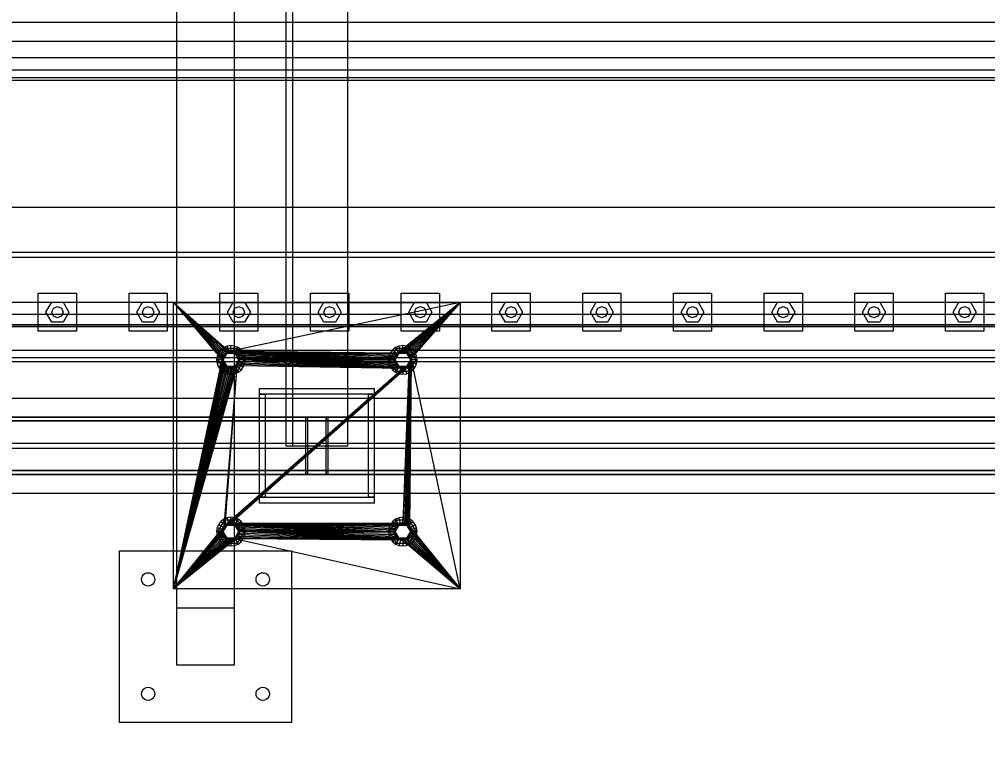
# Model space of a CAD drawing. Header units: millimetres. Extents: x -191664 to 191490, y -197311 to 10263.
# Drawn here: x 12325 to 13339, y -19073 to -18303 of the extents above; entities that cross this region are included whole.
import ezdxf

# ---------------------------------------------------------------- set-up
doc = ezdxf.new("R2010")
doc.units = ezdxf.units.MM
for name, color, linetype, lineweight in [('COTAS_INSTALACION_P', 30, 'Continuous', 0), ('COTAS_O', 1, 'Continuous', 0), ('superior_mezcladora', 7, 'Continuous', 0)]:
    doc.layers.add(name, color=color, linetype=linetype, lineweight=lineweight)
doc.dimstyles.new('PLANTA_100', dxfattribs={"dimtxt": 250, "dimasz": 150, "dimexe": 150, "dimexo": 80, "dimgap": 100, "dimtad": 1, "dimtih": 1, "dimtoh": 1, "dimdec": 1, "dimdsep": 46, "dimcen": 0.09, "dimclrd": 1, "dimclre": 1, "dimclrt": 1, "dimadec": 0, "dimazin": 0, "dimtfac": 1, "dimtdec": 4, "dimtofl": 0, "dimtmove": 0, "dimatfit": 3, "dimfxl": 1, "dimtolj": 1, "dimtzin": 0, "dimarcsym": 0})

# ---------------------------------------------------------------- blocks, each defined once
blk = doc.blocks.new('*D5')
at = {"layer": 'COTAS_INSTALACION_P', "color": 1, "lineweight": -2, "transparency": 16777216}
for p, q in [((-1000, -18080), (-1000, -25850)), ((60117.1, -18080), (60117.1, -25850)), ((-850, -25700), (59967.1, -25700))]:
    blk.add_line(p, q, dxfattribs=at)
at = {"layer": 'COTAS_INSTALACION_P', "color": 1, "transparency": 16777216}
for points in [[(-850, -25675), (-850, -25725), (-1000, -25700)], [(59967.1, -25675), (59967.1, -25725), (60117.1, -25700)]]:
    blk.add_solid(points, dxfattribs=at)
at = {"layer": 'Defpoints', "color": 0, "transparency": 16777216}
for p in [(-1000, -18000), (60117.1, -18000), (60117.1, -25700)]:
    blk.add_point(p, dxfattribs=at)
blk = doc.blocks.new('*D35')
at = {"layer": 'COTAS_O', "color": 1, "lineweight": -2, "transparency": 16777216}
for p, q in [((10569.5, -18730), (10569.5, -20100)), ((16769.5, -18730), (16769.5, -20100)), ((10719.5, -19950), (16619.5, -19950))]:
    blk.add_line(p, q, dxfattribs=at)
at = {"layer": 'COTAS_O', "color": 1, "transparency": 16777216}
for points in [[(10719.5, -19925), (10719.5, -19975), (10569.5, -19950)], [(16619.5, -19925), (16619.5, -19975), (16769.5, -19950)]]:
    blk.add_solid(points, dxfattribs=at)
at = {"layer": 'Defpoints', "color": 0, "transparency": 16777216}
for p in [(10569.5, -18650), (16769.5, -18650), (16769.5, -19950)]:
    blk.add_point(p, dxfattribs=at)

msp = doc.modelspace()

# ---------------------------------------------------------------- linework, layer by layer
at = {"layer": 'superior_mezcladora', "color": 8, "true_color": 0x667b86}
for p, q in [((12603.7, -17250), (12603.7, -18750)), ((12611.2, -18750), (12611.2, -17250)), ((12668.7, -18750), (12668.7, -17250)), ((10494.53, -18500), (16814.53, -18500)), ((10494.53, -18547.2), (16814.53, -18547.2)), ((16814.53, -18552.8), (10494.53, -18552.8)), ((16814.53, -18600), (10494.53, -18600)), ((12576.2, -18696), (12576.2, -18690)), ((12576.2, -18690), (12696.2, -18690)), ((12696.2, -18690), (12696.2, -18696)), ((10569.53, -18700), (16769.53, -18700)), ((12696.2, -18696), (12576.2, -18696)), ((12576.2, -18804), (12576.2, -18696)), ((12576.2, -18696), (12582.2, -18696)), ((12582.2, -18696), (12582.2, -18804)), ((12690.2, -18804), (12690.2, -18696)), ((12690.2, -18696), (12696.2, -18696)), ((12696.2, -18696), (12696.2, -18804)), ((12624.78, -18720), (10558.12, -18720)), ((10559.64, -18720), (12626.31, -18720)), ((10559.64, -18724), (12626.31, -18724)), ((12646.08, -18720), (10579.42, -18720)), ((12646.08, -18724), (10579.42, -18724)), ((10580.94, -18720), (12647.61, -18720)), ((12624.78, -18780), (12624.78, -18720)), ((12624.78, -18720), (12626.31, -18720)), ((14691.45, -18720), (12624.78, -18720)), ((12626.31, -18720), (12626.31, -18780)), ((12626.31, -18724), (12626.31, -18720)), ((12626.31, -18720), (12646.08, -18720)), ((12626.31, -18720), (14692.97, -18720)), ((12646.08, -18724), (12626.31, -18724)), ((12626.31, -18724), (14692.97, -18724)), ((12646.08, -18780), (12646.08, -18720)), ((12646.08, -18720), (12647.61, -18720)), ((12646.08, -18720), (12646.08, -18724)), ((14712.75, -18720), (12646.08, -18720)), ((14712.75, -18724), (12646.08, -18724)), ((12647.61, -18720), (12647.61, -18780)), ((12647.61, -18720), (14714.27, -18720)), ((10569.53, -18747.2), (16769.53, -18747.2)), ((16769.53, -18752.8), (10569.53, -18752.8)), ((12603.7, -18750), (12668.7, -18750)), ((12603.7, -18750), (12611.2, -18750)), ((12626.31, -18776), (10559.64, -18776)), ((10579.42, -18776), (12646.08, -18776)), ((12626.31, -18780), (12626.31, -18776)), ((12626.31, -18776), (12646.08, -18776)), ((14692.97, -18776), (12626.31, -18776)), ((12646.08, -18776), (12646.08, -18780)), ((12646.08, -18776), (14712.75, -18776)), ((10558.12, -18780), (12624.78, -18780)), ((12626.31, -18780), (10559.64, -18780)), ((10579.42, -18780), (12646.08, -18780)), ((12647.61, -18780), (10580.94, -18780)), ((12626.31, -18780), (12624.78, -18780)), ((12624.78, -18780), (14691.45, -18780)), ((12646.08, -18780), (12626.31, -18780)), ((14692.97, -18780), (12626.31, -18780)), ((12647.61, -18780), (12646.08, -18780)), ((12646.08, -18780), (14712.75, -18780)), ((14714.27, -18780), (12647.61, -18780)), ((16769.53, -18800), (10569.53, -18800)), ((12576.2, -18810), (12576.2, -18804)), ((12576.2, -18804), (12696.2, -18804)), ((12582.2, -18804), (12576.2, -18804)), ((12696.2, -18804), (12690.2, -18804)), ((12696.2, -18804), (12696.2, -18810)), ((12696.2, -18810), (12576.2, -18810))]:
    msp.add_line(p, q, dxfattribs=at)
at = {"layer": 'superior_mezcladora', "color": 139, "true_color": 0x344b58}
for p, q in [((12489.53, -18980), (12489.53, -18080)), ((12549.53, -18080), (12549.53, -18980)), ((12429.53, -19040), (12429.53, -18860)), ((12429.53, -18860), (12609.53, -18860)), ((12609.53, -18860), (12609.53, -19040)), ((12489.53, -18980), (12489.53, -18920)), ((12489.53, -18920), (12549.53, -18920)), ((12549.53, -18920), (12549.53, -18980)), ((12549.53, -18980), (12489.53, -18980)), ((12609.53, -19040), (12429.53, -19040))]:
    msp.add_line(p, q, dxfattribs=at)
at = {"layer": 'superior_mezcladora', "color": 254, "true_color": 0xdce0df}
for p, q in [((10409.53, -18306.22), (16929.53, -18306.22)), ((10409.53, -18326), (16929.53, -18326)), ((10409.53, -18342.98), (16929.53, -18342.98)), ((10409.53, -18356.01), (16929.53, -18356.01)), ((10409.53, -18364.21), (16929.53, -18364.21)), ((10409.53, -18367), (16929.53, -18367))]:
    msp.add_line(p, q, dxfattribs=at)
at = {"layer": 'superior_mezcladora', "color": 251, "true_color": 0x64686b}
for p, q in [((12344.53, -18630), (12344.53, -18590)), ((12344.53, -18590), (12384.53, -18590)), ((12384.53, -18590), (12384.53, -18630)), ((12439.53, -18630), (12439.53, -18590)), ((12439.53, -18590), (12479.53, -18590)), ((12479.53, -18590), (12479.53, -18630)), ((12534.53, -18630), (12534.53, -18590)), ((12534.53, -18590), (12574.53, -18590)), ((12574.53, -18590), (12574.53, -18630)), ((12629.53, -18630), (12629.53, -18590)), ((12629.53, -18590), (12669.53, -18590)), ((12669.53, -18590), (12669.53, -18630)), ((12724.53, -18630), (12724.53, -18590)), ((12724.53, -18590), (12764.53, -18590)), ((12764.53, -18590), (12764.53, -18630)), ((12819.53, -18630), (12819.53, -18590)), ((12819.53, -18590), (12859.53, -18590)), ((12859.53, -18590), (12859.53, -18630)), ((12914.53, -18630), (12914.53, -18590)), ((12914.53, -18590), (12954.53, -18590)), ((12954.53, -18590), (12954.53, -18630)), ((13009.53, -18630), (13009.53, -18590)), ((13009.53, -18590), (13049.53, -18590)), ((13049.53, -18590), (13049.53, -18630)), ((13104.53, -18630), (13104.53, -18590)), ((13104.53, -18590), (13144.53, -18590)), ((13144.53, -18590), (13144.53, -18630)), ((13199.53, -18630), (13199.53, -18590)), ((13199.53, -18590), (13239.53, -18590)), ((13239.53, -18590), (13239.53, -18630)), ((13294.53, -18630), (13294.53, -18590)), ((13294.53, -18590), (13334.53, -18590)), ((13334.53, -18590), (13334.53, -18630)), ((10569.53, -18612), (16769.53, -18612)), ((12384.53, -18630), (12344.53, -18630)), ((12479.53, -18630), (12439.53, -18630)), ((12574.53, -18630), (12534.53, -18630)), ((12669.53, -18630), (12629.53, -18630)), ((12764.53, -18630), (12724.53, -18630)), ((12859.53, -18630), (12819.53, -18630)), ((12954.53, -18630), (12914.53, -18630)), ((13049.53, -18630), (13009.53, -18630)), ((13144.53, -18630), (13104.53, -18630)), ((13239.53, -18630), (13199.53, -18630)), ((13334.53, -18630), (13294.53, -18630)), ((16769.53, -18662), (10569.53, -18662))]:
    msp.add_line(p, q, dxfattribs=at)
at = {"layer": 'superior_mezcladora', "color": 43, "true_color": 0xe7bf45}
for p, q in [((12352.53, -18610), (12358.53, -18599.61)), ((12358.53, -18599.61), (12370.53, -18599.61)), ((12370.53, -18599.61), (12376.53, -18610)), ((12447.53, -18610), (12453.53, -18599.61)), ((12453.53, -18599.61), (12465.53, -18599.61)), ((12465.53, -18599.61), (12471.53, -18610)), ((12542.53, -18610), (12548.53, -18599.61)), ((12548.53, -18599.61), (12560.53, -18599.61)), ((12560.53, -18599.61), (12566.53, -18610)), ((12637.53, -18610), (12643.53, -18599.61)), ((12643.53, -18599.61), (12655.53, -18599.61)), ((12655.53, -18599.61), (12661.53, -18610)), ((12732.53, -18610), (12738.53, -18599.61)), ((12738.53, -18599.61), (12750.53, -18599.61)), ((12750.53, -18599.61), (12756.53, -18610)), ((12827.53, -18610), (12833.53, -18599.61)), ((12833.53, -18599.61), (12845.53, -18599.61)), ((12845.53, -18599.61), (12851.53, -18610)), ((12922.53, -18610), (12928.53, -18599.61)), ((12928.53, -18599.61), (12940.53, -18599.61)), ((12940.53, -18599.61), (12946.53, -18610)), ((13017.53, -18610), (13023.53, -18599.61)), ((13023.53, -18599.61), (13035.53, -18599.61)), ((13035.53, -18599.61), (13041.53, -18610)), ((13112.53, -18610), (13118.53, -18599.61)), ((13118.53, -18599.61), (13130.53, -18599.61)), ((13130.53, -18599.61), (13136.53, -18610)), ((13207.53, -18610), (13213.53, -18599.61)), ((13213.53, -18599.61), (13225.53, -18599.61)), ((13225.53, -18599.61), (13231.53, -18610)), ((13302.53, -18610), (13308.53, -18599.61)), ((13308.53, -18599.61), (13320.53, -18599.61)), ((13320.53, -18599.61), (13326.53, -18610)), ((12358.53, -18620.39), (12352.53, -18610)), ((12376.53, -18610), (12370.53, -18620.39)), ((12453.53, -18620.39), (12447.53, -18610)), ((12471.53, -18610), (12465.53, -18620.39)), ((12548.53, -18620.39), (12542.53, -18610)), ((12566.53, -18610), (12560.53, -18620.39)), ((12643.53, -18620.39), (12637.53, -18610)), ((12661.53, -18610), (12655.53, -18620.39)), ((12738.53, -18620.39), (12732.53, -18610)), ((12756.53, -18610), (12750.53, -18620.39)), ((12833.53, -18620.39), (12827.53, -18610)), ((12851.53, -18610), (12845.53, -18620.39)), ((12928.53, -18620.39), (12922.53, -18610)), ((12946.53, -18610), (12940.53, -18620.39)), ((13023.53, -18620.39), (13017.53, -18610)), ((13041.53, -18610), (13035.53, -18620.39)), ((13118.53, -18620.39), (13112.53, -18610)), ((13136.53, -18610), (13130.53, -18620.39)), ((13213.53, -18620.39), (13207.53, -18610)), ((13231.53, -18610), (13225.53, -18620.39)), ((13308.53, -18620.39), (13302.53, -18610)), ((13326.53, -18610), (13320.53, -18620.39)), ((12370.53, -18620.39), (12358.53, -18620.39)), ((12465.53, -18620.39), (12453.53, -18620.39)), ((12560.53, -18620.39), (12548.53, -18620.39)), ((12655.53, -18620.39), (12643.53, -18620.39)), ((12750.53, -18620.39), (12738.53, -18620.39)), ((12845.53, -18620.39), (12833.53, -18620.39)), ((12940.53, -18620.39), (12928.53, -18620.39)), ((13035.53, -18620.39), (13023.53, -18620.39)), ((13130.53, -18620.39), (13118.53, -18620.39)), ((13225.53, -18620.39), (13213.53, -18620.39)), ((13320.53, -18620.39), (13308.53, -18620.39))]:
    msp.add_line(p, q, dxfattribs=at)
at = {"layer": 'superior_mezcladora', "color": 252, "true_color": 0x82929a}
for p, q in [((12486.2, -18900), (12486.2, -18600)), ((12486.2, -18600), (12537.2, -18660)), ((12486.2, -18600), (12537.37, -18658.24)), ((12486.2, -18600), (12537.88, -18656.56)), ((12486.2, -18600), (12538.71, -18655)), ((12486.2, -18600), (12539.83, -18653.64)), ((12486.2, -18600), (12541.2, -18652.52)), ((12486.2, -18600), (12542.75, -18651.69)), ((12486.2, -18600), (12544.44, -18651.17)), ((12486.2, -18600), (12786.2, -18600)), ((12786.2, -18600), (12544.44, -18651.17)), ((12786.2, -18600), (12546.2, -18651)), ((12786.2, -18600), (12721.2, -18652.52)), ((12786.2, -18600), (12722.75, -18651.69)), ((12786.2, -18600), (12724.44, -18651.17)), ((12786.2, -18600), (12726.2, -18651)), ((12786.2, -18600), (12727.95, -18651.17)), ((12786.2, -18600), (12729.64, -18651.69)), ((12786.2, -18600), (12731.2, -18652.52)), ((12786.2, -18600), (12732.56, -18653.64)), ((12786.2, -18600), (12733.68, -18655)), ((12786.2, -18600), (12734.51, -18656.56)), ((12786.2, -18600), (12735.02, -18658.24)), ((12786.2, -18600), (12786.2, -18900)), ((12539.83, -18653.64), (12538.71, -18655)), ((12541.2, -18652.52), (12539.83, -18653.64)), ((12542.75, -18651.69), (12541.2, -18652.52)), ((12544.44, -18651.17), (12542.75, -18651.69)), ((12546.2, -18651), (12544.44, -18651.17)), ((12547.95, -18651.17), (12546.2, -18651)), ((12546.2, -18651), (12717.37, -18658.24)), ((12546.2, -18651), (12717.88, -18656.56)), ((12546.2, -18651), (12718.71, -18655)), ((12546.2, -18651), (12719.83, -18653.64)), ((12546.2, -18651), (12721.2, -18652.52)), ((12549.64, -18651.69), (12547.95, -18651.17)), ((12547.95, -18651.17), (12717.37, -18658.24)), ((12551.2, -18652.52), (12549.64, -18651.69)), ((12549.64, -18651.69), (12717.37, -18658.24)), ((12552.56, -18653.64), (12551.2, -18652.52)), ((12551.2, -18652.52), (12717.37, -18658.24)), ((12553.68, -18655), (12552.56, -18653.64)), ((12552.56, -18653.64), (12717.37, -18658.24)), ((12719.83, -18653.64), (12718.71, -18655)), ((12721.2, -18652.52), (12719.83, -18653.64)), ((12722.75, -18651.69), (12721.2, -18652.52)), ((12724.44, -18651.17), (12722.75, -18651.69)), ((12726.2, -18651), (12724.44, -18651.17)), ((12727.95, -18651.17), (12726.2, -18651)), ((12729.64, -18651.69), (12727.95, -18651.17)), ((12731.2, -18652.52), (12729.64, -18651.69)), ((12732.56, -18653.64), (12731.2, -18652.52)), ((12733.68, -18655), (12732.56, -18653.64)), ((12486.2, -18900), (12537.2, -18660)), ((12537.37, -18661.76), (12486.2, -18900)), ((12537.88, -18663.44), (12486.2, -18900)), ((12537.37, -18658.24), (12537.2, -18660)), ((12537.2, -18660), (12537.37, -18661.76)), ((12537.88, -18656.56), (12537.37, -18658.24)), ((12537.37, -18661.76), (12537.88, -18663.44)), ((12538.71, -18655), (12537.88, -18656.56)), ((12537.88, -18663.44), (12538.71, -18665)), ((12554.51, -18656.56), (12553.68, -18655)), ((12553.68, -18655), (12717.37, -18658.24)), ((12553.68, -18665), (12554.51, -18663.44)), ((12555.02, -18658.24), (12554.51, -18656.56)), ((12554.51, -18656.56), (12717.37, -18658.24)), ((12554.51, -18663.44), (12555.02, -18661.76)), ((12726.2, -18669), (12554.51, -18663.44)), ((12555.2, -18660), (12555.02, -18658.24)), ((12555.02, -18658.24), (12717.37, -18658.24)), ((12555.02, -18661.76), (12555.2, -18660)), ((12726.2, -18669), (12555.02, -18661.76)), ((12555.2, -18660), (12717.37, -18658.24)), ((12717.2, -18660), (12555.2, -18660)), ((12717.37, -18661.76), (12555.2, -18660)), ((12717.88, -18663.44), (12555.2, -18660)), ((12718.71, -18665), (12555.2, -18660)), ((12719.83, -18666.36), (12555.2, -18660)), ((12721.2, -18667.48), (12555.2, -18660)), ((12722.75, -18668.31), (12555.2, -18660)), ((12724.44, -18668.83), (12555.2, -18660)), ((12726.2, -18669), (12555.2, -18660)), ((12717.37, -18658.24), (12717.2, -18660)), ((12717.2, -18660), (12717.37, -18661.76)), ((12717.88, -18656.56), (12717.37, -18658.24)), ((12717.37, -18661.76), (12717.88, -18663.44)), ((12718.71, -18655), (12717.88, -18656.56)), ((12717.88, -18663.44), (12718.71, -18665)), ((12735.2, -18660), (12726.2, -18831)), ((12735.02, -18661.76), (12726.2, -18831)), ((12734.51, -18663.44), (12726.2, -18831)), ((12735.2, -18660), (12727.95, -18831.17)), ((12729.64, -18831.69), (12735.2, -18660)), ((12731.2, -18832.52), (12735.2, -18660)), ((12732.56, -18833.64), (12735.2, -18660)), ((12734.51, -18656.56), (12733.68, -18655)), ((12733.68, -18835), (12735.2, -18660)), ((12733.68, -18665), (12734.51, -18663.44)), ((12735.02, -18658.24), (12734.51, -18656.56)), ((12734.51, -18663.44), (12735.02, -18661.76)), ((12786.2, -18900), (12735.02, -18658.24)), ((12735.2, -18660), (12735.02, -18658.24)), ((12735.02, -18661.76), (12735.2, -18660)), ((12786.2, -18900), (12735.2, -18660)), ((12538.71, -18665), (12486.2, -18900)), ((12539.83, -18666.36), (12486.2, -18900)), ((12552.56, -18666.36), (12486.2, -18900)), ((12541.2, -18667.48), (12486.2, -18900)), ((12551.2, -18667.48), (12486.2, -18900)), ((12542.75, -18668.31), (12486.2, -18900)), ((12549.64, -18668.31), (12486.2, -18900)), ((12544.44, -18668.83), (12486.2, -18900)), ((12547.95, -18668.83), (12486.2, -18900)), ((12546.2, -18669), (12486.2, -18900)), ((12538.71, -18665), (12539.83, -18666.36)), ((12552.56, -18666.36), (12538.71, -18835)), ((12539.83, -18666.36), (12541.2, -18667.48)), ((12552.56, -18666.36), (12539.83, -18833.64)), ((12732.56, -18666.36), (12539.83, -18833.64)), ((12731.2, -18667.48), (12539.83, -18833.64)), ((12729.64, -18668.31), (12539.83, -18833.64)), ((12727.95, -18668.83), (12539.83, -18833.64)), ((12726.2, -18669), (12539.83, -18833.64)), ((12732.56, -18666.36), (12541.2, -18832.52)), ((12541.2, -18667.48), (12542.75, -18668.31)), ((12732.56, -18666.36), (12542.75, -18831.69)), ((12542.75, -18668.31), (12544.44, -18668.83)), ((12732.56, -18666.36), (12544.44, -18831.17)), ((12544.44, -18668.83), (12546.2, -18669)), ((12732.56, -18666.36), (12546.2, -18831)), ((12546.2, -18669), (12547.95, -18668.83)), ((12547.95, -18668.83), (12549.64, -18668.31)), ((12549.64, -18668.31), (12551.2, -18667.48)), ((12551.2, -18667.48), (12552.56, -18666.36)), ((12552.56, -18666.36), (12553.68, -18665)), ((12726.2, -18669), (12552.56, -18666.36)), ((12726.2, -18669), (12553.68, -18665)), ((12718.71, -18665), (12719.83, -18666.36)), ((12719.83, -18666.36), (12721.2, -18667.48)), ((12721.2, -18667.48), (12722.75, -18668.31)), ((12722.75, -18668.31), (12724.44, -18668.83)), ((12724.44, -18668.83), (12726.2, -18669)), ((12733.68, -18665), (12726.2, -18831)), ((12732.56, -18666.36), (12726.2, -18831)), ((12726.2, -18669), (12727.95, -18668.83)), ((12727.95, -18668.83), (12729.64, -18668.31)), ((12729.64, -18668.31), (12731.2, -18667.48)), ((12731.2, -18667.48), (12732.56, -18666.36)), ((12732.56, -18666.36), (12733.68, -18665)), ((12486.2, -18900), (12538.71, -18835)), ((12486.2, -18900), (12537.88, -18836.56)), ((12537.88, -18836.56), (12537.37, -18838.24)), ((12538.71, -18835), (12537.88, -18836.56)), ((12539.83, -18833.64), (12538.71, -18835)), ((12541.2, -18832.52), (12539.83, -18833.64)), ((12542.75, -18831.69), (12541.2, -18832.52)), ((12544.44, -18831.17), (12542.75, -18831.69)), ((12546.2, -18831), (12544.44, -18831.17)), ((12547.95, -18831.17), (12546.2, -18831)), ((12546.2, -18831), (12717.2, -18840)), ((12546.2, -18831), (12717.37, -18838.24)), ((12546.2, -18831), (12717.88, -18836.56)), ((12546.2, -18831), (12718.71, -18835)), ((12546.2, -18831), (12719.83, -18833.64)), ((12546.2, -18831), (12721.2, -18832.52)), ((12546.2, -18831), (12722.75, -18831.69)), ((12546.2, -18831), (12724.44, -18831.17)), ((12546.2, -18831), (12726.2, -18831)), ((12549.64, -18831.69), (12547.95, -18831.17)), ((12547.95, -18831.17), (12717.2, -18840)), ((12551.2, -18832.52), (12549.64, -18831.69)), ((12549.64, -18831.69), (12717.2, -18840)), ((12552.56, -18833.64), (12551.2, -18832.52)), ((12551.2, -18832.52), (12717.2, -18840)), ((12553.68, -18835), (12552.56, -18833.64)), ((12552.56, -18833.64), (12717.2, -18840)), ((12554.51, -18836.56), (12553.68, -18835)), ((12553.68, -18835), (12717.2, -18840)), ((12555.02, -18838.24), (12554.51, -18836.56)), ((12554.51, -18836.56), (12717.2, -18840)), ((12717.88, -18836.56), (12717.37, -18838.24)), ((12718.71, -18835), (12717.88, -18836.56)), ((12719.83, -18833.64), (12718.71, -18835)), ((12721.2, -18832.52), (12719.83, -18833.64)), ((12722.75, -18831.69), (12721.2, -18832.52)), ((12724.44, -18831.17), (12722.75, -18831.69)), ((12726.2, -18831), (12724.44, -18831.17)), ((12727.95, -18831.17), (12726.2, -18831)), ((12729.64, -18831.69), (12727.95, -18831.17)), ((12731.2, -18832.52), (12729.64, -18831.69)), ((12732.56, -18833.64), (12731.2, -18832.52)), ((12733.68, -18835), (12732.56, -18833.64)), ((12734.51, -18836.56), (12733.68, -18835)), ((12733.68, -18835), (12786.2, -18900)), ((12735.02, -18838.24), (12734.51, -18836.56)), ((12734.51, -18836.56), (12786.2, -18900)), ((12486.2, -18900), (12537.37, -18838.24)), ((12537.2, -18840), (12486.2, -18900)), ((12537.37, -18841.76), (12486.2, -18900)), ((12537.88, -18843.44), (12486.2, -18900)), ((12538.71, -18845), (12486.2, -18900)), ((12539.83, -18846.36), (12486.2, -18900)), ((12537.37, -18838.24), (12537.2, -18840)), ((12537.2, -18840), (12537.37, -18841.76)), ((12537.37, -18841.76), (12537.88, -18843.44)), ((12537.88, -18843.44), (12538.71, -18845)), ((12538.71, -18845), (12539.83, -18846.36)), ((12539.83, -18846.36), (12541.2, -18847.48)), ((12551.2, -18847.48), (12552.56, -18846.36)), ((12552.56, -18846.36), (12553.68, -18845)), ((12726.2, -18849), (12552.56, -18846.36)), ((12553.68, -18845), (12554.51, -18843.44)), ((12726.2, -18849), (12553.68, -18845)), ((12554.51, -18843.44), (12555.02, -18841.76)), ((12726.2, -18849), (12554.51, -18843.44)), ((12555.2, -18840), (12555.02, -18838.24)), ((12555.02, -18838.24), (12717.2, -18840)), ((12555.02, -18841.76), (12555.2, -18840)), ((12726.2, -18849), (12555.02, -18841.76)), ((12717.2, -18840), (12555.2, -18840)), ((12717.37, -18841.76), (12555.2, -18840)), ((12717.88, -18843.44), (12555.2, -18840)), ((12718.71, -18845), (12555.2, -18840)), ((12719.83, -18846.36), (12555.2, -18840)), ((12721.2, -18847.48), (12555.2, -18840)), ((12722.75, -18848.31), (12555.2, -18840)), ((12724.44, -18848.83), (12555.2, -18840)), ((12726.2, -18849), (12555.2, -18840)), ((12717.37, -18838.24), (12717.2, -18840)), ((12717.2, -18840), (12717.37, -18841.76)), ((12717.37, -18841.76), (12717.88, -18843.44)), ((12717.88, -18843.44), (12718.71, -18845)), ((12718.71, -18845), (12719.83, -18846.36)), ((12719.83, -18846.36), (12721.2, -18847.48)), ((12731.2, -18847.48), (12732.56, -18846.36)), ((12732.56, -18846.36), (12733.68, -18845)), ((12732.56, -18846.36), (12786.2, -18900)), ((12733.68, -18845), (12734.51, -18843.44)), ((12733.68, -18845), (12786.2, -18900)), ((12734.51, -18843.44), (12735.02, -18841.76)), ((12734.51, -18843.44), (12786.2, -18900)), ((12735.2, -18840), (12735.02, -18838.24)), ((12735.02, -18838.24), (12786.2, -18900)), ((12735.02, -18841.76), (12735.2, -18840)), ((12735.02, -18841.76), (12786.2, -18900)), ((12735.2, -18840), (12786.2, -18900)), ((12541.2, -18847.48), (12486.2, -18900)), ((12551.2, -18847.48), (12486.2, -18900)), ((12542.75, -18848.31), (12486.2, -18900)), ((12549.64, -18848.31), (12486.2, -18900)), ((12544.44, -18848.83), (12486.2, -18900)), ((12547.95, -18848.83), (12486.2, -18900)), ((12546.2, -18849), (12486.2, -18900)), ((12541.2, -18847.48), (12542.75, -18848.31)), ((12542.75, -18848.31), (12544.44, -18848.83)), ((12544.44, -18848.83), (12546.2, -18849)), ((12546.2, -18849), (12547.95, -18848.83)), ((12547.95, -18848.83), (12549.64, -18848.31)), ((12549.64, -18848.31), (12551.2, -18847.48)), ((12551.2, -18847.48), (12786.2, -18900)), ((12726.2, -18849), (12551.2, -18847.48)), ((12721.2, -18847.48), (12722.75, -18848.31)), ((12722.75, -18848.31), (12724.44, -18848.83)), ((12724.44, -18848.83), (12726.2, -18849)), ((12726.2, -18849), (12727.95, -18848.83)), ((12726.2, -18849), (12786.2, -18900)), ((12727.95, -18848.83), (12729.64, -18848.31)), ((12727.95, -18848.83), (12786.2, -18900)), ((12729.64, -18848.31), (12731.2, -18847.48)), ((12729.64, -18848.31), (12786.2, -18900)), ((12731.2, -18847.48), (12786.2, -18900)), ((12786.2, -18900), (12486.2, -18900))]:
    msp.add_line(p, q, dxfattribs=at)
at = {"layer": 'superior_mezcladora', "color": 149, "true_color": 0x3c4245}
for p, q in [((12358.53, -18610), (12360.29, -18605.76)), ((12360.29, -18614.24), (12358.53, -18610)), ((12360.29, -18605.76), (12364.53, -18604)), ((12364.53, -18604), (12368.77, -18605.76)), ((12368.77, -18605.76), (12370.53, -18610)), ((12370.53, -18610), (12368.77, -18614.24)), ((12453.53, -18610), (12455.29, -18605.76)), ((12455.29, -18614.24), (12453.53, -18610)), ((12455.29, -18605.76), (12459.53, -18604)), ((12459.53, -18604), (12463.77, -18605.76)), ((12463.77, -18605.76), (12465.53, -18610)), ((12465.53, -18610), (12463.77, -18614.24)), ((12548.53, -18610), (12550.29, -18605.76)), ((12550.29, -18614.24), (12548.53, -18610)), ((12550.29, -18605.76), (12554.53, -18604)), ((12554.53, -18604), (12558.77, -18605.76)), ((12558.77, -18605.76), (12560.53, -18610)), ((12560.53, -18610), (12558.77, -18614.24)), ((12643.53, -18610), (12645.29, -18605.76)), ((12645.29, -18614.24), (12643.53, -18610)), ((12645.29, -18605.76), (12649.53, -18604)), ((12649.53, -18604), (12653.77, -18605.76)), ((12653.77, -18605.76), (12655.53, -18610)), ((12655.53, -18610), (12653.77, -18614.24)), ((12738.53, -18610), (12740.29, -18605.76)), ((12740.29, -18614.24), (12738.53, -18610)), ((12740.29, -18605.76), (12744.53, -18604)), ((12744.53, -18604), (12748.77, -18605.76)), ((12748.77, -18605.76), (12750.53, -18610)), ((12750.53, -18610), (12748.77, -18614.24)), ((12833.53, -18610), (12835.29, -18605.76)), ((12835.29, -18614.24), (12833.53, -18610)), ((12835.29, -18605.76), (12839.53, -18604)), ((12839.53, -18604), (12843.77, -18605.76)), ((12843.77, -18605.76), (12845.53, -18610)), ((12845.53, -18610), (12843.77, -18614.24)), ((12928.53, -18610), (12930.29, -18605.76)), ((12930.29, -18614.24), (12928.53, -18610)), ((12930.29, -18605.76), (12934.53, -18604)), ((12934.53, -18604), (12938.77, -18605.76)), ((12938.77, -18605.76), (12940.53, -18610)), ((12940.53, -18610), (12938.77, -18614.24)), ((13023.53, -18610), (13025.29, -18605.76)), ((13025.29, -18614.24), (13023.53, -18610)), ((13025.29, -18605.76), (13029.53, -18604)), ((13029.53, -18604), (13033.77, -18605.76)), ((13033.77, -18605.76), (13035.53, -18610)), ((13035.53, -18610), (13033.77, -18614.24)), ((13118.53, -18610), (13120.29, -18605.76)), ((13120.29, -18614.24), (13118.53, -18610)), ((13120.29, -18605.76), (13124.53, -18604)), ((13124.53, -18604), (13128.77, -18605.76)), ((13128.77, -18605.76), (13130.53, -18610)), ((13130.53, -18610), (13128.77, -18614.24)), ((13213.53, -18610), (13215.29, -18605.76)), ((13215.29, -18614.24), (13213.53, -18610)), ((13215.29, -18605.76), (13219.53, -18604)), ((13219.53, -18604), (13223.77, -18605.76)), ((13223.77, -18605.76), (13225.53, -18610)), ((13225.53, -18610), (13223.77, -18614.24)), ((13308.53, -18610), (13310.29, -18605.76)), ((13310.29, -18614.24), (13308.53, -18610)), ((13310.29, -18605.76), (13314.53, -18604)), ((13314.53, -18604), (13318.77, -18605.76)), ((13318.77, -18605.76), (13320.53, -18610)), ((13320.53, -18610), (13318.77, -18614.24)), ((12364.53, -18616), (12360.29, -18614.24)), ((12368.77, -18614.24), (12364.53, -18616)), ((12459.53, -18616), (12455.29, -18614.24)), ((12463.77, -18614.24), (12459.53, -18616)), ((12554.53, -18616), (12550.29, -18614.24)), ((12558.77, -18614.24), (12554.53, -18616)), ((12649.53, -18616), (12645.29, -18614.24)), ((12653.77, -18614.24), (12649.53, -18616)), ((12744.53, -18616), (12740.29, -18614.24)), ((12748.77, -18614.24), (12744.53, -18616)), ((12839.53, -18616), (12835.29, -18614.24)), ((12843.77, -18614.24), (12839.53, -18616)), ((12934.53, -18616), (12930.29, -18614.24)), ((12938.77, -18614.24), (12934.53, -18616)), ((13029.53, -18616), (13025.29, -18614.24)), ((13033.77, -18614.24), (13029.53, -18616)), ((13124.53, -18616), (13120.29, -18614.24)), ((13128.77, -18614.24), (13124.53, -18616)), ((13219.53, -18616), (13215.29, -18614.24)), ((13223.77, -18614.24), (13219.53, -18616)), ((13314.53, -18616), (13310.29, -18614.24)), ((13318.77, -18614.24), (13314.53, -18616))]:
    msp.add_line(p, q, dxfattribs=at)
at = {"layer": 'superior_mezcladora', "color": 9, "true_color": 0xc6c9c8}
for p, q in [((10569.53, -18623), (16769.53, -18623)), ((16769.53, -18658), (10569.53, -18658))]:
    msp.add_line(p, q, dxfattribs=at)
at = {"layer": 'superior_mezcladora', "color": 252, "true_color": 0x8b8c91}
for p, q in [((10569.53, -18625), (16769.53, -18625)), ((16769.53, -18650), (10569.53, -18650))]:
    msp.add_line(p, q, dxfattribs=at)
at = {"layer": 'superior_mezcladora', "color": 253, "true_color": 0xa5a6aa}
msp.add_line((16169.53, -18625), (10594.53, -18625), dxfattribs=at)
at = {"layer": 'superior_mezcladora', "color": 252, "true_color": 0x8ba19a}
for p, q in [((12533.2, -18652.5), (12531.71, -18656.12)), ((12539.27, -18648.01), (12532.35, -18660)), ((12535.59, -18649.39), (12533.2, -18652.5)), ((12538.4, -18655.5), (12533.2, -18652.5)), ((12538.7, -18647.01), (12535.59, -18649.39)), ((12539.83, -18653.64), (12535.59, -18649.39)), ((12538.2, -18660), (12542.2, -18653.07)), ((12538.4, -18655.5), (12539.83, -18653.64)), ((12542.31, -18645.51), (12538.7, -18647.01)), ((12541.7, -18652.21), (12538.7, -18647.01)), ((12553.12, -18648.01), (12539.27, -18648.01)), ((12542.2, -18653.07), (12539.27, -18648.01)), ((12539.83, -18653.64), (12541.7, -18652.21)), ((12541.7, -18652.21), (12543.87, -18651.31)), ((12542.2, -18653.07), (12550.2, -18653.07)), ((12546.2, -18645), (12542.31, -18645.51)), ((12543.87, -18651.31), (12542.31, -18645.51)), ((12543.87, -18651.31), (12546.2, -18651)), ((12550.08, -18645.51), (12546.2, -18645)), ((12546.2, -18651), (12546.2, -18645)), ((12546.2, -18651), (12548.52, -18651.31)), ((12548.52, -18651.31), (12550.08, -18645.51)), ((12548.52, -18651.31), (12550.7, -18652.21)), ((12553.7, -18647.01), (12550.08, -18645.51)), ((12550.2, -18653.07), (12553.12, -18648.01)), ((12550.2, -18653.07), (12554.2, -18660)), ((12550.7, -18652.21), (12553.7, -18647.01)), ((12550.7, -18652.21), (12552.56, -18653.64)), ((12552.56, -18653.64), (12556.8, -18649.39)), ((12552.56, -18653.64), (12553.99, -18655.5)), ((12560.05, -18660), (12553.12, -18648.01)), ((12556.8, -18649.39), (12553.7, -18647.01)), ((12553.99, -18655.5), (12559.19, -18652.5)), ((12559.19, -18652.5), (12556.8, -18649.39)), ((12560.68, -18656.12), (12559.19, -18652.5)), ((12713.2, -18652.5), (12711.71, -18656.12)), ((12719.27, -18648.01), (12712.35, -18660)), ((12715.59, -18649.39), (12713.2, -18652.5)), ((12718.4, -18655.5), (12713.2, -18652.5)), ((12718.7, -18647.01), (12715.59, -18649.39)), ((12719.83, -18653.64), (12715.59, -18649.39)), ((12718.2, -18660), (12722.2, -18653.07)), ((12718.4, -18655.5), (12719.83, -18653.64)), ((12722.31, -18645.51), (12718.7, -18647.01)), ((12721.7, -18652.21), (12718.7, -18647.01)), ((12733.12, -18648.01), (12719.27, -18648.01)), ((12722.2, -18653.07), (12719.27, -18648.01)), ((12719.83, -18653.64), (12721.7, -18652.21)), ((12721.7, -18652.21), (12723.87, -18651.31)), ((12722.2, -18653.07), (12730.2, -18653.07)), ((12726.2, -18645), (12722.31, -18645.51)), ((12723.87, -18651.31), (12722.31, -18645.51)), ((12723.87, -18651.31), (12726.2, -18651)), ((12730.08, -18645.51), (12726.2, -18645)), ((12726.2, -18651), (12726.2, -18645)), ((12726.2, -18651), (12728.52, -18651.31)), ((12728.52, -18651.31), (12730.08, -18645.51)), ((12728.52, -18651.31), (12730.7, -18652.21)), ((12733.7, -18647.01), (12730.08, -18645.51)), ((12730.2, -18653.07), (12733.12, -18648.01)), ((12730.2, -18653.07), (12734.2, -18660)), ((12730.7, -18652.21), (12733.7, -18647.01)), ((12730.7, -18652.21), (12732.56, -18653.64)), ((12732.56, -18653.64), (12736.8, -18649.39)), ((12732.56, -18653.64), (12733.99, -18655.5)), ((12740.05, -18660), (12733.12, -18648.01)), ((12736.8, -18649.39), (12733.7, -18647.01)), ((12733.99, -18655.5), (12739.19, -18652.5)), ((12739.19, -18652.5), (12736.8, -18649.39)), ((12740.68, -18656.12), (12739.19, -18652.5)), ((12531.71, -18656.12), (12531.2, -18660)), ((12537.2, -18660), (12531.2, -18660)), ((12531.2, -18660), (12531.71, -18663.88)), ((12537.5, -18657.67), (12531.71, -18656.12)), ((12537.5, -18662.33), (12531.71, -18663.88)), ((12531.71, -18663.88), (12533.2, -18667.5)), ((12538.2, -18660), (12532.35, -18660)), ((12532.35, -18660), (12539.27, -18671.99)), ((12538.4, -18664.5), (12533.2, -18667.5)), ((12537.2, -18660), (12537.5, -18657.67)), ((12537.5, -18662.33), (12537.2, -18660)), ((12537.5, -18657.67), (12538.4, -18655.5)), ((12538.4, -18664.5), (12537.5, -18662.33)), ((12542.2, -18666.93), (12538.2, -18660)), ((12539.83, -18666.36), (12538.4, -18664.5)), ((12554.2, -18660), (12550.2, -18666.93)), ((12553.99, -18664.5), (12552.56, -18666.36)), ((12553.12, -18671.99), (12560.05, -18660)), ((12553.99, -18655.5), (12554.89, -18657.67)), ((12554.89, -18662.33), (12553.99, -18664.5)), ((12553.99, -18664.5), (12559.19, -18667.5)), ((12560.05, -18660), (12554.2, -18660)), ((12554.89, -18657.67), (12560.68, -18656.12)), ((12554.89, -18657.67), (12555.2, -18660)), ((12555.2, -18660), (12554.89, -18662.33)), ((12554.89, -18662.33), (12560.68, -18663.88)), ((12561.2, -18660), (12555.2, -18660)), ((12559.19, -18667.5), (12560.68, -18663.88)), ((12561.2, -18660), (12560.68, -18656.12)), ((12560.68, -18663.88), (12561.2, -18660)), ((12711.71, -18656.12), (12711.2, -18660)), ((12717.2, -18660), (12711.2, -18660)), ((12711.2, -18660), (12711.71, -18663.88)), ((12717.5, -18657.67), (12711.71, -18656.12)), ((12717.5, -18662.33), (12711.71, -18663.88)), ((12711.71, -18663.88), (12713.2, -18667.5)), ((12718.2, -18660), (12712.35, -18660)), ((12712.35, -18660), (12719.27, -18671.99)), ((12718.4, -18664.5), (12713.2, -18667.5)), ((12717.2, -18660), (12717.5, -18657.67)), ((12717.5, -18662.33), (12717.2, -18660)), ((12717.5, -18657.67), (12718.4, -18655.5)), ((12718.4, -18664.5), (12717.5, -18662.33)), ((12722.2, -18666.93), (12718.2, -18660)), ((12719.83, -18666.36), (12718.4, -18664.5)), ((12734.2, -18660), (12730.2, -18666.93)), ((12733.99, -18664.5), (12732.56, -18666.36)), ((12733.12, -18671.99), (12740.05, -18660)), ((12733.99, -18655.5), (12734.89, -18657.67)), ((12734.89, -18662.33), (12733.99, -18664.5)), ((12733.99, -18664.5), (12739.19, -18667.5)), ((12740.05, -18660), (12734.2, -18660)), ((12734.89, -18657.67), (12740.68, -18656.12)), ((12734.89, -18657.67), (12735.2, -18660)), ((12735.2, -18660), (12734.89, -18662.33)), ((12734.89, -18662.33), (12740.68, -18663.88)), ((12741.2, -18660), (12735.2, -18660)), ((12739.19, -18667.5), (12740.68, -18663.88)), ((12741.2, -18660), (12740.68, -18656.12)), ((12740.68, -18663.88), (12741.2, -18660)), ((12533.2, -18667.5), (12535.59, -18670.61)), ((12539.83, -18666.36), (12535.59, -18670.61)), ((12535.59, -18670.61), (12538.7, -18672.99)), ((12541.7, -18667.79), (12538.7, -18672.99)), ((12538.7, -18672.99), (12542.31, -18674.49)), ((12542.2, -18666.93), (12539.27, -18671.99)), ((12539.27, -18671.99), (12553.12, -18671.99)), ((12541.7, -18667.79), (12539.83, -18666.36)), ((12543.87, -18668.69), (12541.7, -18667.79)), ((12550.2, -18666.93), (12542.2, -18666.93)), ((12543.87, -18668.69), (12542.31, -18674.49)), ((12542.31, -18674.49), (12546.2, -18675)), ((12546.2, -18669), (12543.87, -18668.69)), ((12548.52, -18668.69), (12546.2, -18669)), ((12546.2, -18669), (12546.2, -18675)), ((12546.2, -18675), (12550.08, -18674.49)), ((12550.7, -18667.79), (12548.52, -18668.69)), ((12548.52, -18668.69), (12550.08, -18674.49)), ((12550.08, -18674.49), (12553.7, -18672.99)), ((12550.2, -18666.93), (12553.12, -18671.99)), ((12552.56, -18666.36), (12550.7, -18667.79)), ((12550.7, -18667.79), (12553.7, -18672.99)), ((12552.56, -18666.36), (12556.8, -18670.61)), ((12553.7, -18672.99), (12556.8, -18670.61)), ((12556.8, -18670.61), (12559.19, -18667.5)), ((12713.2, -18667.5), (12715.59, -18670.61)), ((12719.83, -18666.36), (12715.59, -18670.61)), ((12715.59, -18670.61), (12718.7, -18672.99)), ((12721.7, -18667.79), (12718.7, -18672.99)), ((12718.7, -18672.99), (12722.31, -18674.49)), ((12722.2, -18666.93), (12719.27, -18671.99)), ((12719.27, -18671.99), (12733.12, -18671.99)), ((12721.7, -18667.79), (12719.83, -18666.36)), ((12723.87, -18668.69), (12721.7, -18667.79)), ((12730.2, -18666.93), (12722.2, -18666.93)), ((12723.87, -18668.69), (12722.31, -18674.49)), ((12722.31, -18674.49), (12726.2, -18675)), ((12726.2, -18669), (12723.87, -18668.69)), ((12728.52, -18668.69), (12726.2, -18669)), ((12726.2, -18669), (12726.2, -18675)), ((12726.2, -18675), (12730.08, -18674.49)), ((12730.7, -18667.79), (12728.52, -18668.69)), ((12728.52, -18668.69), (12730.08, -18674.49)), ((12730.08, -18674.49), (12733.7, -18672.99)), ((12730.2, -18666.93), (12733.12, -18671.99)), ((12732.56, -18666.36), (12730.7, -18667.79)), ((12730.7, -18667.79), (12733.7, -18672.99)), ((12732.56, -18666.36), (12736.8, -18670.61)), ((12733.7, -18672.99), (12736.8, -18670.61)), ((12736.8, -18670.61), (12739.19, -18667.5)), ((12542.31, -18825.51), (12538.7, -18827.01)), ((12546.2, -18825), (12542.31, -18825.51)), ((12543.87, -18831.31), (12542.31, -18825.51)), ((12550.08, -18825.51), (12546.2, -18825)), ((12546.2, -18831), (12546.2, -18825)), ((12548.52, -18831.31), (12550.08, -18825.51)), ((12553.7, -18827.01), (12550.08, -18825.51)), ((12722.31, -18825.51), (12718.7, -18827.01)), ((12726.2, -18825), (12722.31, -18825.51)), ((12723.87, -18831.31), (12722.31, -18825.51)), ((12730.08, -18825.51), (12726.2, -18825)), ((12726.2, -18831), (12726.2, -18825)), ((12728.52, -18831.31), (12730.08, -18825.51)), ((12733.7, -18827.01), (12730.08, -18825.51)), ((12531.71, -18836.12), (12531.2, -18840)), ((12533.2, -18832.5), (12531.71, -18836.12)), ((12537.5, -18837.67), (12531.71, -18836.12)), ((12539.27, -18828.01), (12532.35, -18840)), ((12535.59, -18829.39), (12533.2, -18832.5)), ((12538.4, -18835.5), (12533.2, -18832.5)), ((12538.7, -18827.01), (12535.59, -18829.39)), ((12539.83, -18833.64), (12535.59, -18829.39)), ((12537.5, -18837.67), (12538.4, -18835.5)), ((12538.2, -18840), (12542.2, -18833.07)), ((12538.4, -18835.5), (12539.83, -18833.64)), ((12541.7, -18832.21), (12538.7, -18827.01)), ((12553.12, -18828.01), (12539.27, -18828.01)), ((12542.2, -18833.07), (12539.27, -18828.01)), ((12539.83, -18833.64), (12541.7, -18832.21)), ((12541.7, -18832.21), (12543.87, -18831.31)), ((12542.2, -18833.07), (12550.2, -18833.07)), ((12543.87, -18831.31), (12546.2, -18831)), ((12546.2, -18831), (12548.52, -18831.31)), ((12548.52, -18831.31), (12550.7, -18832.21)), ((12550.2, -18833.07), (12553.12, -18828.01)), ((12550.2, -18833.07), (12554.2, -18840)), ((12550.7, -18832.21), (12553.7, -18827.01)), ((12550.7, -18832.21), (12552.56, -18833.64)), ((12552.56, -18833.64), (12556.8, -18829.39)), ((12552.56, -18833.64), (12553.99, -18835.5)), ((12560.05, -18840), (12553.12, -18828.01)), ((12556.8, -18829.39), (12553.7, -18827.01)), ((12553.99, -18835.5), (12559.19, -18832.5)), ((12553.99, -18835.5), (12554.89, -18837.67)), ((12554.89, -18837.67), (12560.68, -18836.12)), ((12559.19, -18832.5), (12556.8, -18829.39)), ((12560.68, -18836.12), (12559.19, -18832.5)), ((12561.2, -18840), (12560.68, -18836.12)), ((12711.71, -18836.12), (12711.2, -18840)), ((12713.2, -18832.5), (12711.71, -18836.12)), ((12717.5, -18837.67), (12711.71, -18836.12)), ((12719.27, -18828.01), (12712.35, -18840)), ((12715.59, -18829.39), (12713.2, -18832.5)), ((12718.4, -18835.5), (12713.2, -18832.5)), ((12718.7, -18827.01), (12715.59, -18829.39)), ((12719.83, -18833.64), (12715.59, -18829.39)), ((12717.5, -18837.67), (12718.4, -18835.5)), ((12718.2, -18840), (12722.2, -18833.07)), ((12718.4, -18835.5), (12719.83, -18833.64)), ((12721.7, -18832.21), (12718.7, -18827.01)), ((12733.12, -18828.01), (12719.27, -18828.01)), ((12722.2, -18833.07), (12719.27, -18828.01)), ((12719.83, -18833.64), (12721.7, -18832.21)), ((12721.7, -18832.21), (12723.87, -18831.31)), ((12722.2, -18833.07), (12730.2, -18833.07)), ((12723.87, -18831.31), (12726.2, -18831)), ((12726.2, -18831), (12728.52, -18831.31)), ((12728.52, -18831.31), (12730.7, -18832.21)), ((12730.2, -18833.07), (12733.12, -18828.01)), ((12730.2, -18833.07), (12734.2, -18840)), ((12730.7, -18832.21), (12733.7, -18827.01)), ((12730.7, -18832.21), (12732.56, -18833.64)), ((12732.56, -18833.64), (12736.8, -18829.39)), ((12732.56, -18833.64), (12733.99, -18835.5)), ((12740.05, -18840), (12733.12, -18828.01)), ((12736.8, -18829.39), (12733.7, -18827.01)), ((12733.99, -18835.5), (12739.19, -18832.5)), ((12733.99, -18835.5), (12734.89, -18837.67)), ((12734.89, -18837.67), (12740.68, -18836.12)), ((12739.19, -18832.5), (12736.8, -18829.39)), ((12740.68, -18836.12), (12739.19, -18832.5)), ((12741.2, -18840), (12740.68, -18836.12)), ((12537.2, -18840), (12531.2, -18840)), ((12531.2, -18840), (12531.71, -18843.88)), ((12537.5, -18842.33), (12531.71, -18843.88)), ((12531.71, -18843.88), (12533.2, -18847.5)), ((12538.2, -18840), (12532.35, -18840)), ((12532.35, -18840), (12539.27, -18851.99)), ((12538.4, -18844.5), (12533.2, -18847.5)), ((12539.83, -18846.36), (12535.59, -18850.61)), ((12537.2, -18840), (12537.5, -18837.67)), ((12537.5, -18842.33), (12537.2, -18840)), ((12538.4, -18844.5), (12537.5, -18842.33)), ((12542.2, -18846.93), (12538.2, -18840)), ((12539.83, -18846.36), (12538.4, -18844.5)), ((12542.2, -18846.93), (12539.27, -18851.99)), ((12541.7, -18847.79), (12539.83, -18846.36)), ((12550.2, -18846.93), (12542.2, -18846.93)), ((12554.2, -18840), (12550.2, -18846.93)), ((12550.2, -18846.93), (12553.12, -18851.99)), ((12552.56, -18846.36), (12550.7, -18847.79)), ((12553.99, -18844.5), (12552.56, -18846.36)), ((12552.56, -18846.36), (12556.8, -18850.61)), ((12553.12, -18851.99), (12560.05, -18840)), ((12554.89, -18842.33), (12553.99, -18844.5)), ((12553.99, -18844.5), (12559.19, -18847.5)), ((12560.05, -18840), (12554.2, -18840)), ((12554.89, -18837.67), (12555.2, -18840)), ((12555.2, -18840), (12554.89, -18842.33)), ((12554.89, -18842.33), (12560.68, -18843.88)), ((12561.2, -18840), (12555.2, -18840)), ((12559.19, -18847.5), (12560.68, -18843.88)), ((12560.68, -18843.88), (12561.2, -18840)), ((12717.2, -18840), (12711.2, -18840)), ((12711.2, -18840), (12711.71, -18843.88)), ((12717.5, -18842.33), (12711.71, -18843.88)), ((12711.71, -18843.88), (12713.2, -18847.5)), ((12718.2, -18840), (12712.35, -18840)), ((12712.35, -18840), (12719.27, -18851.99)), ((12718.4, -18844.5), (12713.2, -18847.5)), ((12719.83, -18846.36), (12715.59, -18850.61)), ((12717.2, -18840), (12717.5, -18837.67)), ((12717.5, -18842.33), (12717.2, -18840)), ((12718.4, -18844.5), (12717.5, -18842.33)), ((12722.2, -18846.93), (12718.2, -18840)), ((12719.83, -18846.36), (12718.4, -18844.5)), ((12722.2, -18846.93), (12719.27, -18851.99)), ((12721.7, -18847.79), (12719.83, -18846.36)), ((12730.2, -18846.93), (12722.2, -18846.93)), ((12734.2, -18840), (12730.2, -18846.93)), ((12730.2, -18846.93), (12733.12, -18851.99)), ((12732.56, -18846.36), (12730.7, -18847.79)), ((12733.99, -18844.5), (12732.56, -18846.36)), ((12732.56, -18846.36), (12736.8, -18850.61)), ((12733.12, -18851.99), (12740.05, -18840)), ((12734.89, -18842.33), (12733.99, -18844.5)), ((12733.99, -18844.5), (12739.19, -18847.5)), ((12740.05, -18840), (12734.2, -18840)), ((12734.89, -18837.67), (12735.2, -18840)), ((12735.2, -18840), (12734.89, -18842.33)), ((12734.89, -18842.33), (12740.68, -18843.88)), ((12741.2, -18840), (12735.2, -18840)), ((12739.19, -18847.5), (12740.68, -18843.88)), ((12740.68, -18843.88), (12741.2, -18840)), ((12533.2, -18847.5), (12535.59, -18850.61)), ((12535.59, -18850.61), (12538.7, -18852.99)), ((12541.7, -18847.79), (12538.7, -18852.99)), ((12538.7, -18852.99), (12542.31, -18854.49)), ((12539.27, -18851.99), (12553.12, -18851.99)), ((12543.87, -18848.69), (12541.7, -18847.79)), ((12543.87, -18848.69), (12542.31, -18854.49)), ((12542.31, -18854.49), (12546.2, -18855)), ((12546.2, -18849), (12543.87, -18848.69)), ((12548.52, -18848.69), (12546.2, -18849)), ((12546.2, -18849), (12546.2, -18855)), ((12546.2, -18855), (12550.08, -18854.49)), ((12550.7, -18847.79), (12548.52, -18848.69)), ((12548.52, -18848.69), (12550.08, -18854.49)), ((12550.08, -18854.49), (12553.7, -18852.99)), ((12550.7, -18847.79), (12553.7, -18852.99)), ((12553.7, -18852.99), (12556.8, -18850.61)), ((12556.8, -18850.61), (12559.19, -18847.5)), ((12713.2, -18847.5), (12715.59, -18850.61)), ((12715.59, -18850.61), (12718.7, -18852.99)), ((12721.7, -18847.79), (12718.7, -18852.99)), ((12718.7, -18852.99), (12722.31, -18854.49)), ((12719.27, -18851.99), (12733.12, -18851.99)), ((12723.87, -18848.69), (12721.7, -18847.79)), ((12723.87, -18848.69), (12722.31, -18854.49)), ((12722.31, -18854.49), (12726.2, -18855)), ((12726.2, -18849), (12723.87, -18848.69)), ((12728.52, -18848.69), (12726.2, -18849)), ((12726.2, -18849), (12726.2, -18855)), ((12726.2, -18855), (12730.08, -18854.49)), ((12730.7, -18847.79), (12728.52, -18848.69)), ((12728.52, -18848.69), (12730.08, -18854.49)), ((12730.08, -18854.49), (12733.7, -18852.99)), ((12730.7, -18847.79), (12733.7, -18852.99)), ((12733.7, -18852.99), (12736.8, -18850.61)), ((12736.8, -18850.61), (12739.19, -18847.5))]:
    msp.add_line(p, q, dxfattribs=at)
at = {"layer": 'superior_mezcladora', "color": 9, "true_color": 0xaeb9be}
for p, q in [((12539.27, -18656), (12540.54, -18654.34)), ((12540.54, -18654.34), (12542.2, -18653.07)), ((12542.2, -18653.07), (12544.12, -18652.27)), ((12544.12, -18652.27), (12546.2, -18652)), ((12546.2, -18652), (12548.27, -18652.27)), ((12548.27, -18652.27), (12550.2, -18653.07)), ((12550.2, -18653.07), (12551.85, -18654.34)), ((12551.85, -18654.34), (12553.12, -18656)), ((12719.27, -18656), (12720.54, -18654.34)), ((12720.54, -18654.34), (12722.2, -18653.07)), ((12722.2, -18653.07), (12724.12, -18652.27)), ((12724.12, -18652.27), (12726.2, -18652)), ((12726.2, -18652), (12728.27, -18652.27)), ((12728.27, -18652.27), (12730.2, -18653.07)), ((12730.2, -18653.07), (12731.85, -18654.34)), ((12731.85, -18654.34), (12733.12, -18656)), ((12538.2, -18660), (12538.47, -18657.93)), ((12538.47, -18662.07), (12538.2, -18660)), ((12538.47, -18657.93), (12539.27, -18656)), ((12539.27, -18664), (12538.47, -18662.07)), ((12540.54, -18665.66), (12539.27, -18664)), ((12553.12, -18664), (12551.85, -18665.66)), ((12553.12, -18656), (12553.92, -18657.93)), ((12553.92, -18662.07), (12553.12, -18664)), ((12553.92, -18657.93), (12554.2, -18660)), ((12554.2, -18660), (12553.92, -18662.07)), ((12718.2, -18660), (12718.47, -18657.93)), ((12718.47, -18662.07), (12718.2, -18660)), ((12718.47, -18657.93), (12719.27, -18656)), ((12719.27, -18664), (12718.47, -18662.07)), ((12720.54, -18665.66), (12719.27, -18664)), ((12733.12, -18664), (12731.85, -18665.66)), ((12733.12, -18656), (12733.92, -18657.93)), ((12733.92, -18662.07), (12733.12, -18664)), ((12733.92, -18657.93), (12734.2, -18660)), ((12734.2, -18660), (12733.92, -18662.07)), ((12542.2, -18666.93), (12540.54, -18665.66)), ((12544.12, -18667.73), (12542.2, -18666.93)), ((12546.2, -18668), (12544.12, -18667.73)), ((12548.27, -18667.73), (12546.2, -18668)), ((12550.2, -18666.93), (12548.27, -18667.73)), ((12551.85, -18665.66), (12550.2, -18666.93)), ((12722.2, -18666.93), (12720.54, -18665.66)), ((12724.12, -18667.73), (12722.2, -18666.93)), ((12726.2, -18668), (12724.12, -18667.73)), ((12728.27, -18667.73), (12726.2, -18668)), ((12730.2, -18666.93), (12728.27, -18667.73)), ((12731.85, -18665.66), (12730.2, -18666.93)), ((12538.47, -18837.93), (12539.27, -18836)), ((12539.27, -18836), (12540.54, -18834.34)), ((12540.54, -18834.34), (12542.2, -18833.07)), ((12542.2, -18833.07), (12544.12, -18832.27)), ((12544.12, -18832.27), (12546.2, -18832)), ((12546.2, -18832), (12548.27, -18832.27)), ((12548.27, -18832.27), (12550.2, -18833.07)), ((12550.2, -18833.07), (12551.85, -18834.34)), ((12551.85, -18834.34), (12553.12, -18836)), ((12553.12, -18836), (12553.92, -18837.93)), ((12718.47, -18837.93), (12719.27, -18836)), ((12719.27, -18836), (12720.54, -18834.34)), ((12720.54, -18834.34), (12722.2, -18833.07)), ((12722.2, -18833.07), (12724.12, -18832.27)), ((12724.12, -18832.27), (12726.2, -18832)), ((12726.2, -18832), (12728.27, -18832.27)), ((12728.27, -18832.27), (12730.2, -18833.07)), ((12730.2, -18833.07), (12731.85, -18834.34)), ((12731.85, -18834.34), (12733.12, -18836)), ((12733.12, -18836), (12733.92, -18837.93)), ((12538.2, -18840), (12538.47, -18837.93)), ((12538.47, -18842.07), (12538.2, -18840)), ((12539.27, -18844), (12538.47, -18842.07)), ((12540.54, -18845.66), (12539.27, -18844)), ((12542.2, -18846.93), (12540.54, -18845.66)), ((12544.12, -18847.73), (12542.2, -18846.93)), ((12550.2, -18846.93), (12548.27, -18847.73)), ((12551.85, -18845.66), (12550.2, -18846.93)), ((12553.12, -18844), (12551.85, -18845.66)), ((12553.92, -18842.07), (12553.12, -18844)), ((12553.92, -18837.93), (12554.2, -18840)), ((12554.2, -18840), (12553.92, -18842.07)), ((12718.2, -18840), (12718.47, -18837.93)), ((12718.47, -18842.07), (12718.2, -18840)), ((12719.27, -18844), (12718.47, -18842.07)), ((12720.54, -18845.66), (12719.27, -18844)), ((12722.2, -18846.93), (12720.54, -18845.66)), ((12724.12, -18847.73), (12722.2, -18846.93)), ((12730.2, -18846.93), (12728.27, -18847.73)), ((12731.85, -18845.66), (12730.2, -18846.93)), ((12733.12, -18844), (12731.85, -18845.66)), ((12733.92, -18842.07), (12733.12, -18844)), ((12733.92, -18837.93), (12734.2, -18840)), ((12734.2, -18840), (12733.92, -18842.07)), ((12546.2, -18848), (12544.12, -18847.73)), ((12548.27, -18847.73), (12546.2, -18848)), ((12726.2, -18848), (12724.12, -18847.73)), ((12728.27, -18847.73), (12726.2, -18848))]:
    msp.add_line(p, q, dxfattribs=at)
at = {"layer": 'superior_mezcladora', "color": 9, "true_color": 0xb9c5c9}
for p, q in [((12452.77, -18888.19), (12453.47, -18886.5)), ((12453.47, -18886.5), (12454.58, -18885.05)), ((12454.58, -18885.05), (12456.03, -18883.94)), ((12456.03, -18883.94), (12457.72, -18883.24)), ((12457.72, -18883.24), (12459.53, -18883)), ((12459.53, -18883), (12461.34, -18883.24)), ((12461.34, -18883.24), (12463.03, -18883.94)), ((12463.03, -18883.94), (12464.48, -18885.05)), ((12464.48, -18885.05), (12465.59, -18886.5)), ((12465.59, -18886.5), (12466.29, -18888.19)), ((12572.77, -18888.19), (12573.47, -18886.5)), ((12573.47, -18886.5), (12574.58, -18885.05)), ((12574.58, -18885.05), (12576.03, -18883.94)), ((12576.03, -18883.94), (12577.72, -18883.24)), ((12577.72, -18883.24), (12579.53, -18883)), ((12579.53, -18883), (12581.34, -18883.24)), ((12581.34, -18883.24), (12583.03, -18883.94)), ((12583.03, -18883.94), (12584.48, -18885.05)), ((12584.48, -18885.05), (12585.59, -18886.5)), ((12585.59, -18886.5), (12586.29, -18888.19)), ((12452.53, -18890), (12452.77, -18888.19)), ((12452.77, -18891.81), (12452.53, -18890)), ((12453.47, -18893.5), (12452.77, -18891.81)), ((12454.58, -18894.95), (12453.47, -18893.5)), ((12456.03, -18896.06), (12454.58, -18894.95)), ((12457.72, -18896.76), (12456.03, -18896.06)), ((12459.53, -18897), (12457.72, -18896.76)), ((12461.34, -18896.76), (12459.53, -18897)), ((12463.03, -18896.06), (12461.34, -18896.76)), ((12464.48, -18894.95), (12463.03, -18896.06)), ((12465.59, -18893.5), (12464.48, -18894.95)), ((12466.29, -18891.81), (12465.59, -18893.5)), ((12466.29, -18888.19), (12466.53, -18890)), ((12466.53, -18890), (12466.29, -18891.81)), ((12572.53, -18890), (12572.77, -18888.19)), ((12572.77, -18891.81), (12572.53, -18890)), ((12573.47, -18893.5), (12572.77, -18891.81)), ((12574.58, -18894.95), (12573.47, -18893.5)), ((12576.03, -18896.06), (12574.58, -18894.95)), ((12577.72, -18896.76), (12576.03, -18896.06)), ((12579.53, -18897), (12577.72, -18896.76)), ((12581.34, -18896.76), (12579.53, -18897)), ((12583.03, -18896.06), (12581.34, -18896.76)), ((12584.48, -18894.95), (12583.03, -18896.06)), ((12585.59, -18893.5), (12584.48, -18894.95)), ((12586.29, -18891.81), (12585.59, -18893.5)), ((12586.29, -18888.19), (12586.53, -18890)), ((12586.53, -18890), (12586.29, -18891.81)), ((12452.53, -19010), (12452.77, -19008.19)), ((12452.77, -19008.19), (12453.47, -19006.5)), ((12453.47, -19006.5), (12454.58, -19005.05)), ((12454.58, -19005.05), (12456.03, -19003.94)), ((12456.03, -19003.94), (12457.72, -19003.24)), ((12457.72, -19003.24), (12459.53, -19003)), ((12459.53, -19003), (12461.34, -19003.24)), ((12461.34, -19003.24), (12463.03, -19003.94)), ((12463.03, -19003.94), (12464.48, -19005.05)), ((12464.48, -19005.05), (12465.59, -19006.5)), ((12465.59, -19006.5), (12466.29, -19008.19)), ((12466.29, -19008.19), (12466.53, -19010)), ((12572.53, -19010), (12572.77, -19008.19)), ((12572.77, -19008.19), (12573.47, -19006.5)), ((12573.47, -19006.5), (12574.58, -19005.05)), ((12574.58, -19005.05), (12576.03, -19003.94)), ((12576.03, -19003.94), (12577.72, -19003.24)), ((12577.72, -19003.24), (12579.53, -19003)), ((12579.53, -19003), (12581.34, -19003.24)), ((12581.34, -19003.24), (12583.03, -19003.94)), ((12583.03, -19003.94), (12584.48, -19005.05)), ((12584.48, -19005.05), (12585.59, -19006.5)), ((12585.59, -19006.5), (12586.29, -19008.19)), ((12586.29, -19008.19), (12586.53, -19010)), ((12452.77, -19011.81), (12452.53, -19010)), ((12453.47, -19013.5), (12452.77, -19011.81)), ((12454.58, -19014.95), (12453.47, -19013.5)), ((12456.03, -19016.06), (12454.58, -19014.95)), ((12457.72, -19016.76), (12456.03, -19016.06)), ((12459.53, -19017), (12457.72, -19016.76)), ((12461.34, -19016.76), (12459.53, -19017)), ((12463.03, -19016.06), (12461.34, -19016.76)), ((12464.48, -19014.95), (12463.03, -19016.06)), ((12465.59, -19013.5), (12464.48, -19014.95)), ((12466.29, -19011.81), (12465.59, -19013.5)), ((12466.53, -19010), (12466.29, -19011.81)), ((12572.77, -19011.81), (12572.53, -19010)), ((12573.47, -19013.5), (12572.77, -19011.81)), ((12574.58, -19014.95), (12573.47, -19013.5)), ((12576.03, -19016.06), (12574.58, -19014.95)), ((12577.72, -19016.76), (12576.03, -19016.06)), ((12579.53, -19017), (12577.72, -19016.76)), ((12581.34, -19016.76), (12579.53, -19017)), ((12583.03, -19016.06), (12581.34, -19016.76)), ((12584.48, -19014.95), (12583.03, -19016.06)), ((12585.59, -19013.5), (12584.48, -19014.95)), ((12586.29, -19011.81), (12585.59, -19013.5)), ((12586.53, -19010), (12586.29, -19011.81))]:
    msp.add_line(p, q, dxfattribs=at)

# ---------------------------------------------------------------- dimensions: what is measured, and where the dimension line sits
at = {"layer": 'COTAS_INSTALACION_P'}
dim = msp.add_aligned_dim(p1=(-1000, -18000), p2=(60117.12, -18000), distance=-7700, text='<> P', dimstyle='PLANTA_100', dxfattribs=at)
dim.commit()
dim.dimension.update_dxf_attribs({"geometry": '*D5', "text_midpoint": (29558.56, -25700)})
at = {"layer": 'COTAS_O'}
dim = msp.add_aligned_dim(p1=(10569.53, -18650), p2=(16769.53, -18650), distance=-1300, text='<> O', dimstyle='PLANTA_100', dxfattribs=at)
dim.commit()
dim.dimension.update_dxf_attribs({"geometry": '*D35', "text_midpoint": (13669.53, -19950)})

doc.saveas('drawing.dxf')
